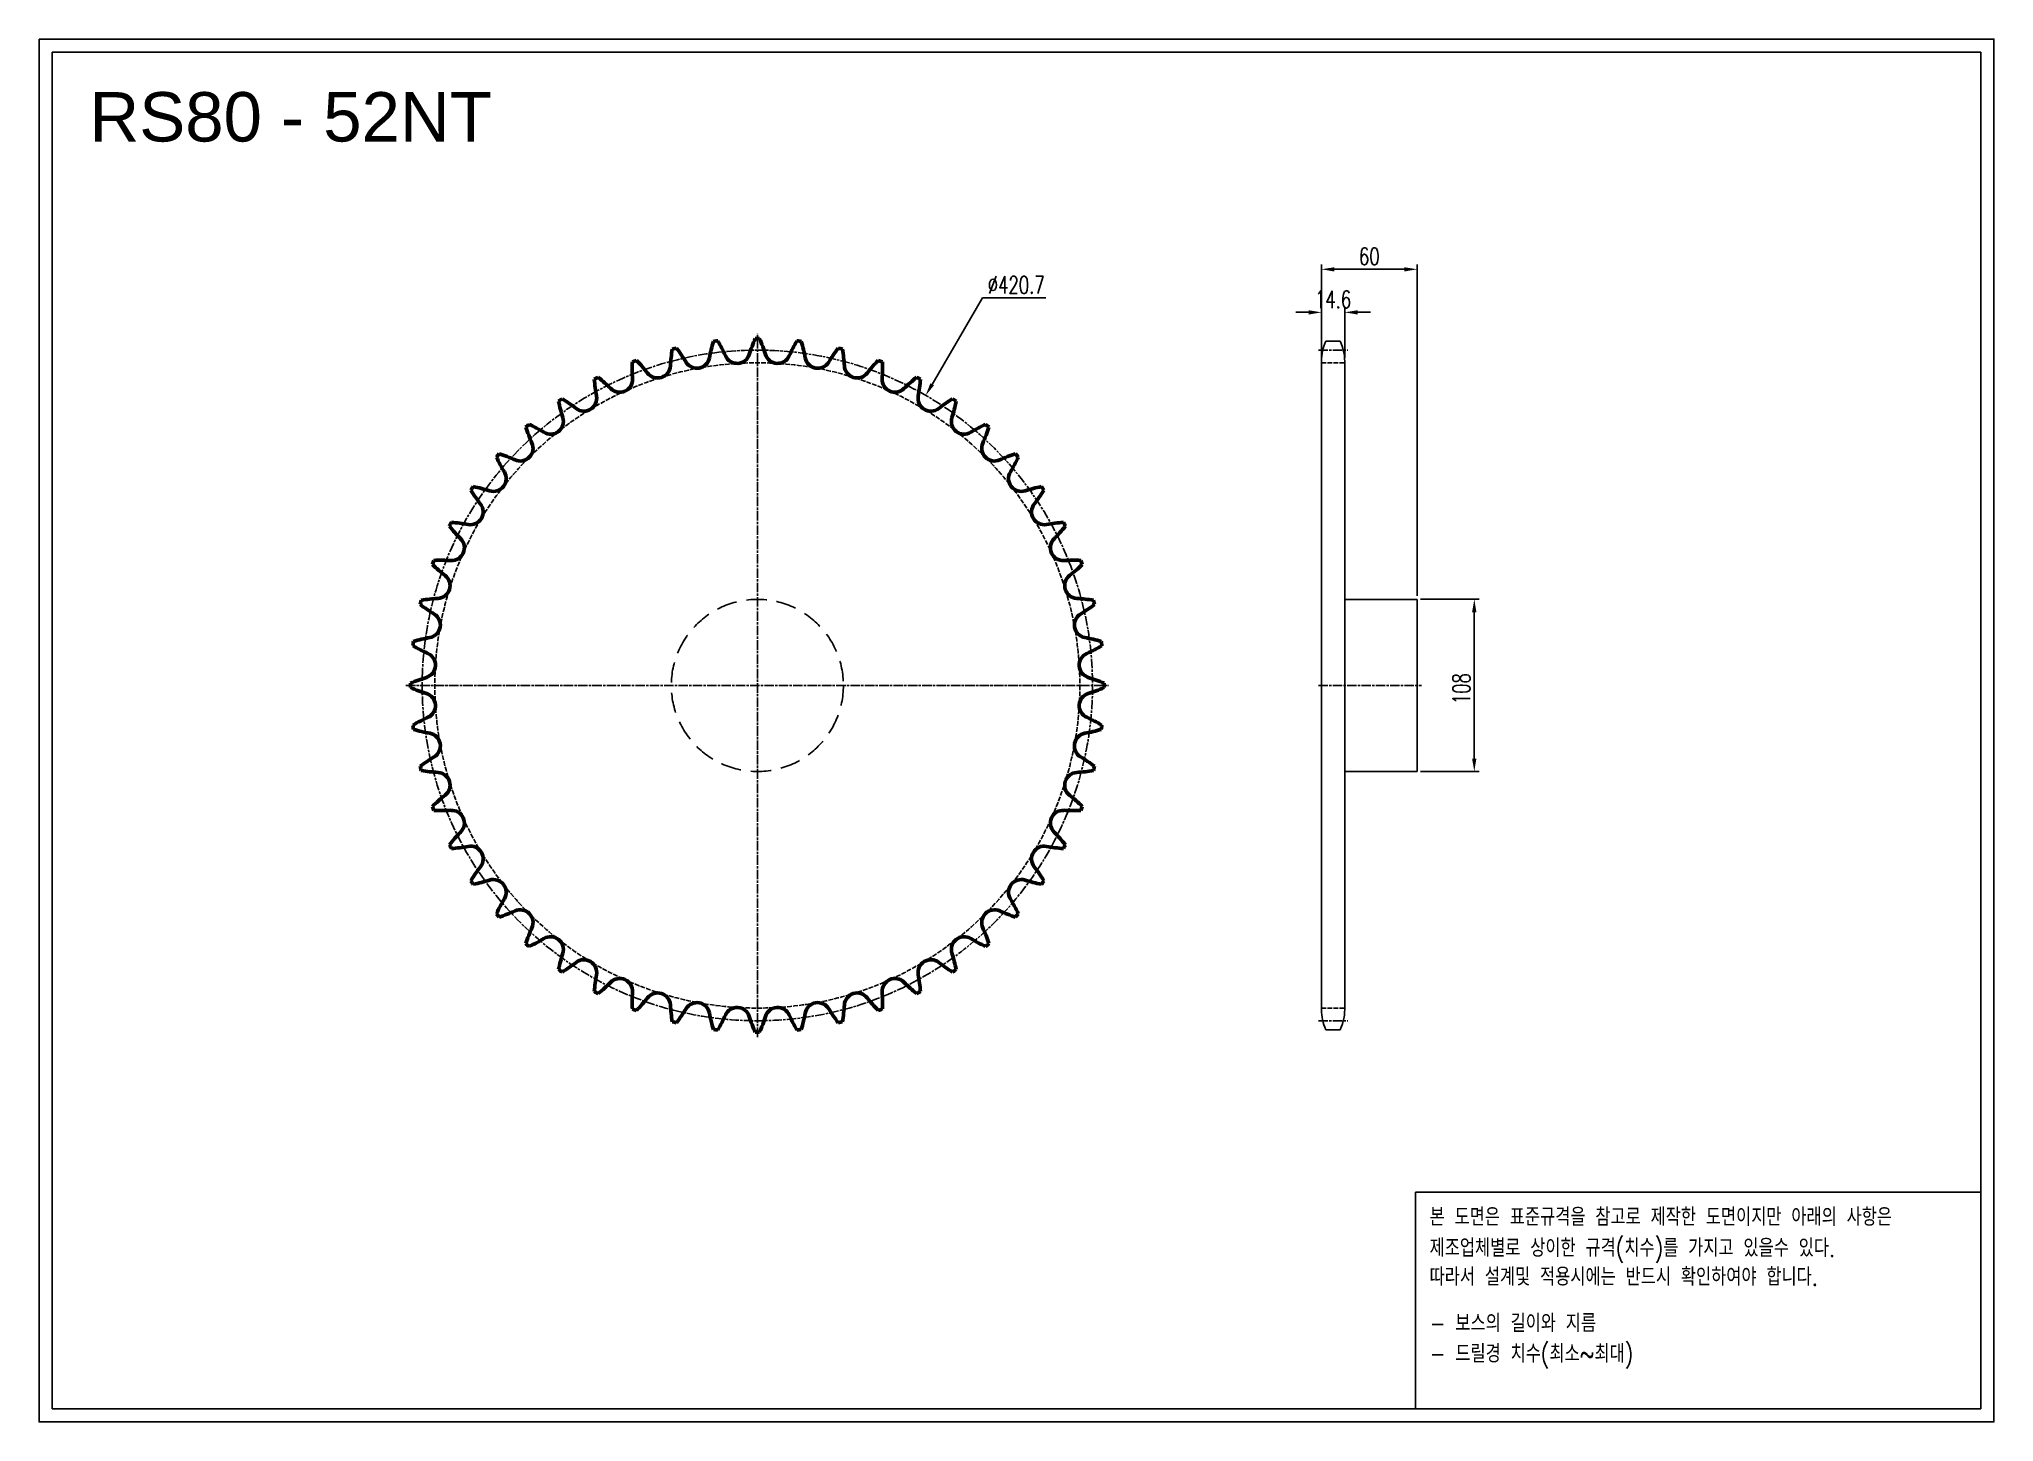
# Model space of a CAD drawing. Header units: millimetres. Extents: x -65899 to -64672, y 19120 to 19988.
import ezdxf

# ---------------------------------------------------------------- set-up
doc = ezdxf.new("R2010")
doc.units = ezdxf.units.MM
for name, pattern in [('AM_ISO02W050', [7.5, 6, -1.5]), ('AM_ISO02W050x2', [3.75, 3, -0.75]), ('AM_ISO08W050', [18, 12, -1.5, 3, -1.5]), ('AM_ISO08W050x2', [9, 6, -0.75, 1.5, -0.75]), ('HIDDEN', [9.525, 6.35, -3.175])]:
    doc.linetypes.add(name, pattern=pattern)
for name, color, linetype, lineweight in [('AM_0N', 7, 'Continuous', 50), ('AM_3N', 6, 'AM_ISO02W050', 25), ('AM_7', 4, 'AM_ISO08W050', 25), ('AM_7N', 4, 'AM_ISO08W050', 25)]:
    doc.layers.add(name, color=color, linetype=linetype, lineweight=lineweight)
doc.layers.add('HL', color=2, linetype='HIDDEN')
doc.layers.add('S-DIM', color=7, linetype='Continuous')
doc.styles.add('HAN', font='ROMANS.shx', dxfattribs={"width": 0.7, "bigfont": 'whgtxt.shx'})
doc.styles.add('HSG', font='SIMPLEX.shx', dxfattribs={"width": 0.7, "bigfont": 'HSG.shx'})
doc.styles.get("Standard").update_dxf_attribs({"font": 'arial.ttf'})
doc.dimstyles.new('APP23', dxfattribs={"dimscale": 4.5, "dimtxt": 2.4, "dimasz": 1.8, "dimexe": 0.7, "dimexo": 0.5, "dimgap": 0.6, "dimtad": 1, "dimtoh": 1, "dimdec": 1, "dimrnd": 0.01, "dimzin": 9, "dimdsep": 46, "dimtxsty": 'HSG', "dimcen": 0, "dimclrd": 1, "dimclre": 1, "dimclrt": 256, "dimazin": 2, "dimtp": 1, "dimtm": 1, "dimtfac": 0.5, "dimtdec": 1, "dimtix": 1, "dimtofl": 0, "dimtmove": 0, "dimatfit": 3, "dimfxl": 0, "dimtvp": 1, "dimtolj": 2, "dimlwd": -1, "dimlwe": -1, "dimarcsym": 0})

# ---------------------------------------------------------------- blocks, each defined once
blk = doc.blocks.new('*D1')
at = {"layer": 'Defpoints', "color": 0, "transparency": 16777216}
for p in [(-65034.1, 19636.4), (-65034.1, 19528.4), (-64998.2, 19528.4)]:
    blk.add_point(p, dxfattribs=at)
at = {"layer": 'S-DIM', "color": 1, "transparency": 16777216}
for p, q in [((-65031.9, 19636.4), (-64995.1, 19636.4)), ((-64998.2, 19628.3), (-64998.2, 19536.5)), ((-65031.9, 19528.4), (-64995.1, 19528.4))]:
    blk.add_line(p, q, dxfattribs=at)
for points in [[(-64999.6, 19628.3), (-64996.9, 19628.3), (-64998.2, 19636.4)], [(-64999.6, 19536.5), (-64996.9, 19536.5), (-64998.2, 19528.4)]]:
    blk.add_solid(points, dxfattribs=at)
at = {"layer": 'S-DIM', "transparency": 16777216, "insert": (-65006.3, 19580.3), "char_height": 10.8, "attachment_point": 5, "rotation": 90, "style": 'HSG'}
blk.add_mtext('\\A2;108', dxfattribs=at)
blk = doc.blocks.new('*D2')
at = {"layer": 'Defpoints', "color": 0, "transparency": 16777216}
for p in [(-65079.5, 19816.4), (-65094.1, 19785.6), (-65079.5, 19785.6)]:
    blk.add_point(p, dxfattribs=at)
at = {"layer": 'S-DIM', "color": 1, "transparency": 16777216}
for p, q in [((-65102.2, 19816.4), (-65110.3, 19816.4)), ((-65094.1, 19787.9), (-65094.1, 19819.5)), ((-65079.5, 19787.9), (-65079.5, 19819.5)), ((-65071.4, 19816.4), (-65063.3, 19816.4))]:
    blk.add_line(p, q, dxfattribs=at)
for points in [[(-65102.2, 19817.7), (-65102.2, 19815), (-65094.1, 19816.4)], [(-65071.4, 19817.7), (-65071.4, 19815), (-65079.5, 19816.4)]]:
    blk.add_solid(points, dxfattribs=at)
at = {"layer": 'S-DIM', "transparency": 16777216, "insert": (-65086.8, 19824.5), "char_height": 10.8, "attachment_point": 5, "style": 'HSG'}
blk.add_mtext('\\A2;14.6', dxfattribs=at)
blk = doc.blocks.new('*D3')
at = {"layer": 'Defpoints', "color": 0, "transparency": 16777216}
for p in [(-65034.1, 19843.4), (-65094.1, 19785.6), (-65034.1, 19636.4)]:
    blk.add_point(p, dxfattribs=at)
at = {"layer": 'S-DIM', "color": 1, "transparency": 16777216}
for p, q in [((-65094.1, 19787.9), (-65094.1, 19846.5)), ((-65086, 19843.4), (-65042.2, 19843.4)), ((-65034.1, 19638.6), (-65034.1, 19846.5))]:
    blk.add_line(p, q, dxfattribs=at)
for points in [[(-65086, 19844.7), (-65086, 19842), (-65094.1, 19843.4)], [(-65042.2, 19844.7), (-65042.2, 19842), (-65034.1, 19843.4)]]:
    blk.add_solid(points, dxfattribs=at)
at = {"layer": 'S-DIM', "transparency": 16777216, "insert": (-65064.1, 19851.5), "char_height": 10.8, "attachment_point": 5, "style": 'HSG'}
blk.add_mtext('\\A2;60', dxfattribs=at)
blk = doc.blocks.new('*D4')
at = {"layer": 'Defpoints', "color": 0, "transparency": 16777216}
for p in [(-65342.5, 19764.2), (-65553.8, 19400.5)]:
    blk.add_point(p, dxfattribs=at)
at = {"layer": 'S-DIM', "color": 1, "transparency": 16777216}
for p, q in [((-65306.9, 19825.5), (-65338.4, 19771.2)), ((-65267.1, 19825.5), (-65306.9, 19825.5))]:
    blk.add_line(p, q, dxfattribs=at)
blk.add_solid([(-65339.6, 19771.9), (-65337.3, 19770.6), (-65342.5, 19764.2)], dxfattribs=at)
at = {"layer": 'S-DIM', "transparency": 16777216, "insert": (-65285.7, 19833.6), "char_height": 10.8, "attachment_point": 5, "style": 'HSG'}
blk.add_mtext('\\A2;∅420.7', dxfattribs=at)
blk = doc.blocks.new('notice1')
at = {"color": 4}
blk.add_lwpolyline([(-22142.12, 1735.9), (-22053.8, 1735.9), (-22053.8, 1702.07), (-22142.12, 1702.07)], close=True, dxfattribs=at)
at = {"color": 4, "style": 'HAN', "width": 0.8}
for s, p in [('본 도면은 표준규격을 참고로 제작한 도면이지만 아래의 사항은', (-22139.9, 1730.62)), ('제조업체별로 상이한 규격(치수)를 가지고 있을수 있다.', (-22139.9, 1725.78)), ('따라서 설계및 적용시에는 반드시 확인하여야 합니다.', (-22139.9, 1721.28)), ('- 보스의 길이와 지름', (-22139.9, 1714.03)), ('- 드릴경 치수(최소~최대)', (-22139.9, 1709.27))]:
    blk.add_text(s, height=2.7949, dxfattribs=at).set_placement(p)

msp = doc.modelspace()

# ---------------------------------------------------------------- linework, layer by layer
for p, q in [((-65091.32, 19798.3), (-65082.32, 19798.3)), ((-65094.12, 19785.6), (-65094.12, 19379.1)), ((-65079.52, 19785.6), (-65079.52, 19379.1)), ((-65079.52, 19636.35), (-65034.12, 19636.35)), ((-65034.12, 19636.35), (-65034.12, 19528.35)), ((-65034.12, 19528.35), (-65079.52, 19528.35)), ((-65091.32, 19366.4), (-65082.32, 19366.4))]:
    msp.add_line(p, q)
for points in [[(-65898.88, 19987.78), (-64672.13, 19987.78), (-64672.13, 19120.38), (-65898.88, 19120.38)], [(-65890.62, 19979.52), (-64680.39, 19979.52), (-64680.39, 19128.64), (-65890.62, 19128.64)]]:
    msp.add_lwpolyline(points, close=True)
for centre, start, end in [((-65063.92, 19785.6), 155.13196, 180), ((-65109.72, 19785.6), 0, 24.86804), ((-65063.92, 19379.1), 180, 204.86804), ((-65109.72, 19379.1), 335.13196, 0)]:
    msp.add_arc(centre, 30.2, start, end)
at = {"layer": 'AM_0N'}
for centre, radius, start, end in [((-65354.99, 19759.21), 102.9, 156.69326, 162.59615), ((-65448.13, 19582.35), 217.58, 89.64014, 90.35986), ((-65541.27, 19759.21), 102.9, 17.40385, 23.30674), ((-65400.02, 19776.36), 102.9, 170.53941, 176.44231), ((-65448.13, 19582.35), 217.58, 103.4863, 104.20601), ((-65580.88, 19731.78), 102.9, 31.25, 37.1529), ((-65486.06, 19789.33), 8.02, 211.25, 349.51923), ((-65376.99, 19769.15), 102.9, 163.61634, 169.51923), ((-65448.13, 19582.35), 217.58, 96.56322, 97.28293), ((-65561.91, 19746.7), 102.9, 24.32692, 30.22982), ((-65460.83, 19792.39), 8.02, 204.32692, 342.59615), ((-65435.42, 19792.39), 8.02, 197.40385, 335.67308), ((-65334.35, 19746.7), 102.9, 149.77018, 155.67308), ((-65448.13, 19582.35), 217.58, 82.71707, 83.43678), ((-65519.27, 19769.15), 102.9, 10.48077, 16.38366), ((-65410.2, 19789.33), 8.02, 190.48077, 328.75), ((-65315.37, 19731.78), 102.9, 142.8471, 148.75), ((-65448.13, 19582.35), 217.58, 75.79399, 76.5137), ((-65496.24, 19776.36), 102.9, 3.55769, 9.46059), ((-65448.13, 19582.35), 217.58, 117.33245, 118.05216), ((-65612.79, 19695.67), 102.9, 45.09615, 50.99905), ((-65423.76, 19780.75), 102.9, 177.46249, 183.36538), ((-65448.13, 19582.35), 217.58, 110.40938, 111.12909), ((-65597.93, 19714.69), 102.9, 38.17308, 44.07597), ((-65510.73, 19783.24), 8.02, 218.17308, 356.44231), ((-65385.53, 19783.24), 8.02, 183.55769, 321.82692), ((-65298.33, 19714.69), 102.9, 135.92403, 141.82692), ((-65448.13, 19582.35), 217.58, 68.87091, 69.59062), ((-65472.5, 19780.75), 102.9, 356.63462, 2.53751), ((-65283.47, 19695.67), 102.9, 129.00095, 134.90385), ((-65448.13, 19582.35), 217.58, 61.94784, 62.66755), ((-65556.99, 19762.43), 8.02, 232.01923, 10.28846), ((-65447.85, 19782.24), 102.9, 184.38557, 190.28846), ((-65534.49, 19774.23), 8.02, 225.09615, 3.36538), ((-65361.77, 19774.23), 8.02, 176.63462, 314.90385), ((-65339.27, 19762.43), 8.02, 169.71154, 307.98077), ((-65448.41, 19782.24), 102.9, 349.71154, 355.61443), ((-65448.13, 19582.35), 217.58, 124.25553, 124.97524), ((-65471.94, 19780.81), 102.9, 191.30864, 197.21154), ((-65625.25, 19675), 102.9, 52.01923, 57.92213), ((-65271.01, 19675), 102.9, 122.07787, 127.98077), ((-65424.31, 19780.81), 102.9, 342.78846, 348.69136), ((-65448.13, 19582.35), 217.58, 55.02476, 55.74447), ((-65448.13, 19582.35), 217.58, 131.17861, 131.89832), ((-65495.69, 19776.5), 102.9, 198.23172, 204.13462), ((-65635.12, 19652.97), 102.9, 58.94231, 64.8452), ((-65577.9, 19747.99), 8.02, 238.94231, 17.21154), ((-65318.36, 19747.99), 8.02, 162.78846, 301.05769), ((-65261.13, 19652.97), 102.9, 115.1548, 121.05769), ((-65400.56, 19776.5), 102.9, 335.86538, 341.76828), ((-65448.13, 19582.35), 217.58, 48.10168, 48.82139), ((-65448.13, 19582.35), 217.58, 138.10168, 138.82139), ((-65642.27, 19629.92), 102.9, 65.86538, 71.76828), ((-65596.92, 19731.14), 8.02, 245.86538, 24.13462), ((-65299.34, 19731.14), 8.02, 155.86538, 294.13462), ((-65253.98, 19629.92), 102.9, 108.23172, 114.13462), ((-65448.13, 19582.35), 217.58, 41.17861, 41.89832), ((-65613.77, 19712.12), 8.02, 252.78846, 31.05769), ((-65518.74, 19769.35), 102.9, 205.1548, 211.05769), ((-65282.49, 19712.12), 8.02, 148.94231, 287.21154), ((-65377.51, 19769.35), 102.9, 328.94231, 334.8452), ((-65448.13, 19582.35), 217.58, 145.02476, 145.74447), ((-65540.77, 19759.47), 102.9, 212.07787, 217.98077), ((-65646.59, 19606.17), 102.9, 72.78846, 78.69136), ((-65249.67, 19606.17), 102.9, 101.30864, 107.21154), ((-65355.49, 19759.47), 102.9, 322.01923, 327.92213), ((-65448.13, 19582.35), 217.58, 34.25553, 34.97524), ((-65628.2, 19691.21), 8.02, 259.71154, 37.98077), ((-65268.05, 19691.21), 8.02, 142.01923, 280.28846), ((-65448.13, 19582.35), 217.58, 151.94784, 152.66755), ((-65561.44, 19747.01), 102.9, 219.00095, 224.90385), ((-65648.01, 19582.07), 102.9, 79.71154, 85.61443), ((-65248.24, 19582.07), 102.9, 94.38557, 100.28846), ((-65334.81, 19747.01), 102.9, 315.09615, 320.99905), ((-65448.13, 19582.35), 217.58, 27.33245, 28.05216), ((-65640.01, 19668.71), 8.02, 266.63462, 44.90385), ((-65256.25, 19668.71), 8.02, 135.09615, 273.36538), ((-65448.13, 19582.35), 217.58, 158.87091, 159.59062), ((-65580.46, 19732.15), 102.9, 225.92403, 231.82692), ((-65646.52, 19557.98), 102.9, 86.63462, 92.53751), ((-65249.73, 19557.98), 102.9, 87.46249, 93.36538), ((-65315.79, 19732.15), 102.9, 308.17308, 314.07597), ((-65448.13, 19582.35), 217.58, 20.40938, 21.12909), ((-65649.02, 19644.95), 8.02, 273.55769, 51.82692), ((-65247.24, 19644.95), 8.02, 128.17308, 266.44231), ((-65448.13, 19582.35), 217.58, 165.79399, 166.5137), ((-65597.56, 19715.11), 102.9, 232.8471, 238.75), ((-65642.14, 19534.25), 102.9, 93.55769, 99.46059), ((-65254.12, 19534.25), 102.9, 80.53941, 86.44231), ((-65298.7, 19715.11), 102.9, 301.25, 307.1529), ((-65448.13, 19582.35), 217.58, 13.4863, 14.20601), ((-65655.1, 19620.28), 8.02, 280.48077, 58.75), ((-65241.15, 19620.28), 8.02, 121.25, 259.51923), ((-65448.13, 19582.35), 217.58, 172.71707, 173.43678), ((-65612.47, 19696.13), 102.9, 239.77018, 245.67308), ((-65634.92, 19511.21), 102.9, 100.48077, 106.38366), ((-65261.33, 19511.21), 102.9, 73.61634, 79.51923), ((-65283.79, 19696.13), 102.9, 294.32692, 300.22982), ((-65448.13, 19582.35), 217.58, 6.56322, 7.28293), ((-65658.16, 19595.06), 8.02, 287.40385, 65.67308), ((-65238.09, 19595.06), 8.02, 114.32692, 252.59615), ((-65624.99, 19489.21), 102.9, 107.40385, 113.30674), ((-65448.13, 19582.35), 217.58, 179.64014, 180.35986), ((-65624.99, 19675.49), 102.9, 246.69326, 252.59615), ((-65271.27, 19489.21), 102.9, 66.69326, 72.59615), ((-65271.27, 19675.49), 102.9, 287.40385, 293.30674), ((-65448.13, 19582.35), 217.58, 359.64014, 0.35986), ((-65658.16, 19569.65), 8.02, 294.32692, 72.59615), ((-65238.09, 19569.65), 8.02, 107.40385, 245.67308), ((-65612.47, 19468.58), 102.9, 114.32692, 120.22982), ((-65448.13, 19582.35), 217.58, 186.56322, 187.28293), ((-65634.92, 19653.5), 102.9, 253.61634, 259.51923), ((-65261.33, 19653.5), 102.9, 280.48077, 286.38366), ((-65283.79, 19468.58), 102.9, 59.77018, 65.67308), ((-65448.13, 19582.35), 217.58, 352.71707, 353.43678), ((-65655.1, 19544.42), 8.02, 301.25, 79.51923), ((-65241.15, 19544.42), 8.02, 100.48077, 238.75), ((-65597.56, 19449.6), 102.9, 121.25, 127.1529), ((-65448.13, 19582.35), 217.58, 193.4863, 194.20601), ((-65298.7, 19449.6), 102.9, 52.8471, 58.75), ((-65448.13, 19582.35), 217.58, 345.79399, 346.5137), ((-65642.14, 19630.46), 102.9, 260.53941, 266.44231), ((-65649.02, 19519.75), 8.02, 308.17308, 86.44231), ((-65247.24, 19519.75), 8.02, 93.55769, 231.82692), ((-65254.12, 19630.46), 102.9, 273.55769, 279.46059), ((-65580.46, 19432.55), 102.9, 128.17308, 134.07597), ((-65448.13, 19582.35), 217.58, 200.40938, 201.12909), ((-65315.79, 19432.55), 102.9, 45.92403, 51.82692), ((-65448.13, 19582.35), 217.58, 338.87091, 339.59062), ((-65646.52, 19606.73), 102.9, 267.46249, 273.36538), ((-65640.01, 19495.99), 8.02, 315.09615, 93.36538), ((-65256.25, 19495.99), 8.02, 86.63462, 224.90385), ((-65249.73, 19606.73), 102.9, 266.63462, 272.53751), ((-65561.44, 19417.69), 102.9, 135.09615, 140.99905), ((-65448.13, 19582.35), 217.58, 207.33245, 208.05216), ((-65648.01, 19582.63), 102.9, 274.38557, 280.28846), ((-65628.2, 19473.5), 8.02, 322.01923, 100.28846), ((-65268.05, 19473.5), 8.02, 79.71154, 217.98077), ((-65248.24, 19582.63), 102.9, 259.71154, 265.61443), ((-65334.81, 19417.69), 102.9, 39.00095, 44.90385), ((-65448.13, 19582.35), 217.58, 331.94784, 332.66755), ((-65540.77, 19405.23), 102.9, 142.01923, 147.92213), ((-65448.13, 19582.35), 217.58, 214.25553, 214.97524), ((-65646.59, 19558.54), 102.9, 281.30864, 287.21154), ((-65613.77, 19452.58), 8.02, 328.94231, 107.21154), ((-65282.49, 19452.58), 8.02, 72.78846, 211.05769), ((-65249.67, 19558.54), 102.9, 252.78846, 258.69136), ((-65355.49, 19405.23), 102.9, 32.07787, 37.98077), ((-65448.13, 19582.35), 217.58, 325.02476, 325.74447), ((-65518.74, 19395.36), 102.9, 148.94231, 154.8452), ((-65377.51, 19395.36), 102.9, 25.1548, 31.05769), ((-65448.13, 19582.35), 217.58, 221.17861, 221.89832), ((-65642.27, 19534.79), 102.9, 288.23172, 294.13462), ((-65596.92, 19433.56), 8.02, 335.86538, 114.13462), ((-65299.34, 19433.56), 8.02, 65.86538, 204.13462), ((-65253.98, 19534.79), 102.9, 245.86538, 251.76828), ((-65448.13, 19582.35), 217.58, 318.10168, 318.82139), ((-65495.69, 19388.21), 102.9, 155.86538, 161.76828), ((-65448.13, 19582.35), 217.58, 228.10168, 228.82139), ((-65635.12, 19511.74), 102.9, 295.1548, 301.05769), ((-65577.9, 19416.71), 8.02, 342.78846, 121.05769), ((-65318.36, 19416.71), 8.02, 58.94231, 197.21154), ((-65261.13, 19511.74), 102.9, 238.94231, 244.8452), ((-65400.56, 19388.21), 102.9, 18.23172, 24.13462), ((-65448.13, 19582.35), 217.58, 311.17861, 311.89832), ((-65471.94, 19383.89), 102.9, 162.78846, 168.69136), ((-65625.25, 19489.71), 102.9, 302.07787, 307.98077), ((-65556.99, 19402.28), 8.02, 349.71154, 127.98077), ((-65339.27, 19402.28), 8.02, 52.01923, 190.28846), ((-65271.01, 19489.71), 102.9, 232.01923, 237.92213), ((-65424.31, 19383.89), 102.9, 11.30864, 17.21154), ((-65448.13, 19582.35), 217.58, 235.02476, 235.74447), ((-65447.85, 19382.47), 102.9, 169.71154, 175.61443), ((-65612.79, 19469.04), 102.9, 309.00095, 314.90385), ((-65534.49, 19390.47), 8.02, 356.63462, 134.90385), ((-65361.77, 19390.47), 8.02, 45.09615, 183.36538), ((-65283.47, 19469.04), 102.9, 225.09615, 230.99905), ((-65448.41, 19382.47), 102.9, 4.38557, 10.28846), ((-65448.13, 19582.35), 217.58, 304.25553, 304.97524), ((-65448.13, 19582.35), 217.58, 241.94784, 242.66755), ((-65423.76, 19383.96), 102.9, 176.63462, 182.53751), ((-65597.93, 19450.02), 102.9, 315.92403, 321.82692), ((-65510.73, 19381.46), 8.02, 3.55769, 141.82692), ((-65486.06, 19375.38), 8.02, 10.48077, 148.75), ((-65410.2, 19375.38), 8.02, 31.25, 169.51923), ((-65385.53, 19381.46), 8.02, 38.17308, 176.44231), ((-65298.33, 19450.02), 102.9, 218.17308, 224.07597), ((-65472.5, 19383.96), 102.9, 357.46249, 3.36538), ((-65448.13, 19582.35), 217.58, 297.33245, 298.05216), ((-65448.13, 19582.35), 217.58, 248.87091, 249.59062), ((-65400.02, 19388.34), 102.9, 183.55769, 189.46059), ((-65448.13, 19582.35), 217.58, 255.79399, 256.5137), ((-65580.88, 19432.92), 102.9, 322.8471, 328.75), ((-65376.99, 19395.56), 102.9, 190.48077, 196.38366), ((-65561.91, 19418.01), 102.9, 329.77018, 335.67308), ((-65460.83, 19372.32), 8.02, 17.40385, 155.67308), ((-65354.99, 19405.5), 102.9, 197.40385, 203.30674), ((-65541.27, 19405.5), 102.9, 336.69326, 342.59615), ((-65435.42, 19372.32), 8.02, 24.32692, 162.59615), ((-65334.35, 19418.01), 102.9, 204.32692, 210.22982), ((-65519.27, 19395.56), 102.9, 343.61634, 349.51923), ((-65315.37, 19432.92), 102.9, 211.25, 217.1529), ((-65448.13, 19582.35), 217.58, 283.4863, 284.20601), ((-65496.24, 19388.34), 102.9, 350.53941, 356.44231), ((-65448.13, 19582.35), 217.58, 290.40938, 291.12909), ((-65448.13, 19582.35), 217.58, 262.71707, 263.43678), ((-65448.13, 19582.35), 217.58, 269.64014, 270.35986), ((-65448.13, 19582.35), 217.58, 276.56322, 277.28293)]:
    msp.add_arc(centre, radius, start, end, dxfattribs=at)
at = {"layer": 'AM_3N', "linetype": 'AM_ISO02W050x2'}
for p, q in [((-65094.12, 19784.75), (-65079.52, 19784.75)), ((-65094.12, 19379.95), (-65079.52, 19379.95))]:
    msp.add_line(p, q, dxfattribs=at)
msp.add_circle((-65448.13, 19582.35), 202.4, dxfattribs=at)
at = {"layer": 'AM_7', "linetype": 'AM_ISO08W050x2'}
for p, q in [((-65096.06, 19792.69), (-65077.57, 19792.69)), ((-65096.06, 19582.35), (-65031.31, 19582.35)), ((-65096.06, 19372.01), (-65077.57, 19372.01))]:
    msp.add_line(p, q, dxfattribs=at)
msp.add_circle((-65448.13, 19582.35), 210.34, dxfattribs=at)
at = {"layer": 'AM_7N', "linetype": 'AM_ISO08W050x2'}
for p, q in [((-65448.13, 19361.78), (-65448.13, 19802.93)), ((-65668.7, 19582.35), (-65227.55, 19582.35))]:
    msp.add_line(p, q, dxfattribs=at)
at = {"layer": 'HL', "ltscale": 2}
msp.add_circle((-65448.13, 19582.35), 54, dxfattribs=at)

# ---------------------------------------------------------------- block references
at = {"xscale": 4.017175658495999, "yscale": 4.017175658495999, "zscale": 4.017175658495999}
msp.add_blockref('notice1', (23913.59, 12291.14), dxfattribs=at)

# ---------------------------------------------------------------- texts
msp.add_text('RS80 - 52NT', height=30.9787).set_placement((-65867.29, 19923.55))

# ---------------------------------------------------------------- dimensions: what is measured, and where the dimension line sits
at = {"layer": 'S-DIM'}
dim = msp.add_linear_dim(base=(-65034.12, 19843.37), p1=(-65094.12, 19785.6), p2=(-65034.12, 19636.35), dimstyle='APP23', dxfattribs=at)
dim.commit()
dim.dimension.update_dxf_attribs({"geometry": '*D3', "text_midpoint": (-65064.12, 19851.47)})
dim = msp.add_diameter_dim_2p(p1=(-65553.77, 19400.46), p2=(-65342.49, 19764.24), dimstyle='APP23', dxfattribs=at)
dim.commit()
dim.dimension.update_dxf_attribs({"geometry": '*D4', "text_midpoint": (-65285.66, 19825.51), "dimtype": 131})
dim = msp.add_linear_dim(base=(-65079.52, 19816.37), p1=(-65094.12, 19785.6), p2=(-65079.52, 19785.6), dimstyle='APP23', dxfattribs=at)
dim.commit()
dim.dimension.update_dxf_attribs({"geometry": '*D2', "text_midpoint": (-65086.82, 19816.37), "dimtype": 128})
dim = msp.add_linear_dim(base=(-64998.24, 19528.35), p1=(-65034.12, 19636.35), p2=(-65034.12, 19528.35), angle=90, dimstyle='APP23', dxfattribs=at)
dim.commit()
dim.dimension.update_dxf_attribs({"geometry": '*D1', "text_midpoint": (-64998.24, 19580.31), "dimtype": 128})

doc.saveas('drawing.dxf')
